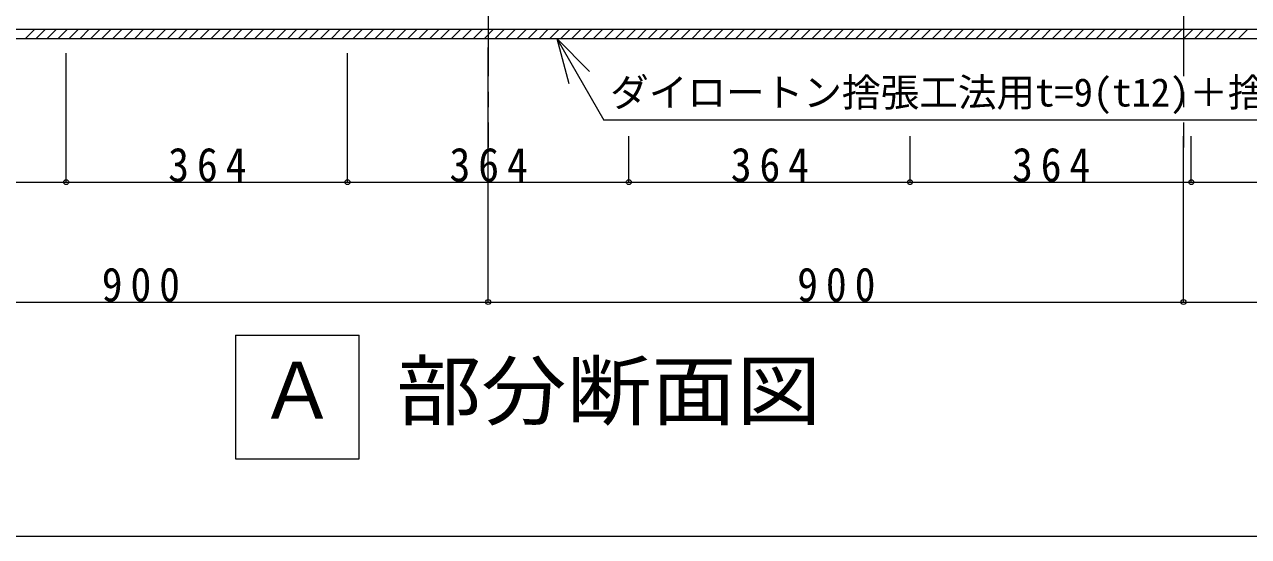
# Model space of a CAD drawing. Units: millimetres at full size, sheet at 1:20. Extents: x -4155 to 4045, y -2866 to 2834.
# Drawn here: x 1121 to 2705, y 114 to 776 of the extents above; entities that cross this region are included whole.
import ezdxf
from ezdxf.enums import TextEntityAlignment as Align

# ---------------------------------------------------------------- set-up
doc = ezdxf.new("R2010")
doc.units = ezdxf.units.MM
doc.header["$LTSCALE"] = 20
doc.linetypes.add('CHAIN1', pattern=[8, 5, -1, 1, -1])
for name, color, linetype, lineweight in [('1-0_断面', 7, 'Continuous', 9), ('1-1_寸法', 7, 'Continuous', 9), ('1-2_文字', 7, 'Continuous', 9), ('F-1_レイアウト', 7, 'Continuous', 9)]:
    doc.layers.add(name, color=color, linetype=linetype, lineweight=lineweight)
doc.styles.add('ＭＳ ゴシック', font='')
doc.styles.get('ＭＳ ゴシック').set_extended_font_data('MS Gothic')

msp = doc.modelspace()

# ---------------------------------------------------------------- linework, layer by layer
at = {"layer": '1-0_断面', "color": 4, "linetype": 'CHAIN1'}
for p, q in [((1721.26, 2569.35), (1721.26, 617.05)), ((2621.26, 2569.35), (2621.26, 617.05))]:
    msp.add_line(p, q, dxfattribs=at)
at = {"layer": '1-0_断面'}
for p, q in [((-269.22, 770.18), (3772.19, 770.18)), ((1122.45, 758.18), (1134.45, 770.18)), ((1136.59, 758.18), (1148.59, 770.18)), ((1150.74, 758.18), (1162.74, 770.18)), ((1164.88, 758.18), (1176.88, 770.18)), ((1179.02, 758.18), (1191.02, 770.18)), ((1193.16, 758.18), (1205.16, 770.18)), ((1207.3, 758.18), (1219.3, 770.18)), ((1221.45, 758.18), (1233.45, 770.18)), ((1235.59, 758.18), (1247.59, 770.18)), ((1249.73, 758.18), (1261.73, 770.18)), ((1263.87, 758.18), (1275.87, 770.18)), ((1278.02, 758.18), (1290.02, 770.18)), ((1292.16, 758.18), (1304.16, 770.18)), ((1306.3, 758.18), (1318.3, 770.18)), ((1320.44, 758.18), (1332.44, 770.18)), ((1334.58, 758.18), (1346.58, 770.18)), ((1348.73, 758.18), (1360.73, 770.18)), ((1362.87, 758.18), (1374.87, 770.18)), ((1377.01, 758.18), (1389.01, 770.18)), ((1391.15, 758.18), (1403.15, 770.18)), ((1405.29, 758.18), (1417.29, 770.18)), ((1419.44, 758.18), (1431.44, 770.18)), ((1433.58, 758.18), (1445.58, 770.18)), ((1447.72, 758.18), (1459.72, 770.18)), ((1461.86, 758.18), (1473.86, 770.18)), ((1476.01, 758.18), (1488.01, 770.18)), ((1490.15, 758.18), (1502.15, 770.18)), ((1504.29, 758.18), (1516.29, 770.18)), ((1518.43, 758.18), (1530.43, 770.18)), ((1532.57, 758.18), (1544.57, 770.18)), ((1546.72, 758.18), (1558.72, 770.18)), ((1560.86, 758.18), (1572.86, 770.18)), ((1575, 758.18), (1587, 770.18)), ((1589.14, 758.18), (1601.14, 770.18)), ((1603.28, 758.18), (1615.28, 770.18)), ((1617.43, 758.18), (1629.43, 770.18)), ((1631.57, 758.18), (1643.57, 770.18)), ((1645.71, 758.18), (1657.71, 770.18)), ((1659.85, 758.18), (1671.85, 770.18)), ((1674, 758.18), (1686, 770.18)), ((1688.14, 758.18), (1700.14, 770.18)), ((1702.28, 758.18), (1714.28, 770.18)), ((1702.28, 758.18), (1714.28, 770.18)), ((1716.42, 758.18), (1728.42, 770.18)), ((1730.56, 758.18), (1742.56, 770.18)), ((1744.71, 758.18), (1756.71, 770.18)), ((1758.85, 758.18), (1770.85, 770.18)), ((1772.99, 758.18), (1784.99, 770.18)), ((1787.13, 758.18), (1799.13, 770.18)), ((1801.27, 758.18), (1813.27, 770.18)), ((1815.42, 758.18), (1827.42, 770.18)), ((1829.56, 758.18), (1841.56, 770.18)), ((1843.7, 758.18), (1855.7, 770.18)), ((1857.84, 758.18), (1869.84, 770.18)), ((1871.99, 758.18), (1883.99, 770.18)), ((1886.13, 758.18), (1898.13, 770.18)), ((1900.27, 758.18), (1912.27, 770.18)), ((1914.41, 758.18), (1926.41, 770.18)), ((1928.55, 758.18), (1940.55, 770.18)), ((1942.7, 758.18), (1954.7, 770.18)), ((1956.84, 758.18), (1968.84, 770.18)), ((1970.98, 758.18), (1982.98, 770.18)), ((1985.12, 758.18), (1997.12, 770.18)), ((1999.26, 758.18), (2011.26, 770.18)), ((2013.41, 758.18), (2025.41, 770.18)), ((2027.55, 758.18), (2039.55, 770.18)), ((2041.69, 758.18), (2053.69, 770.18)), ((2055.83, 758.18), (2067.83, 770.18)), ((2069.97, 758.18), (2081.97, 770.18)), ((2084.12, 758.18), (2096.12, 770.18)), ((2098.26, 758.18), (2110.26, 770.18)), ((2112.4, 758.18), (2124.4, 770.18)), ((2126.54, 758.18), (2138.54, 770.18)), ((2140.69, 758.18), (2152.69, 770.18)), ((2154.83, 758.18), (2166.83, 770.18)), ((2168.97, 758.18), (2180.97, 770.18)), ((2183.11, 758.18), (2195.11, 770.18)), ((2197.25, 758.18), (2209.25, 770.18)), ((2211.4, 758.18), (2223.4, 770.18)), ((2225.54, 758.18), (2237.54, 770.18)), ((2239.68, 758.18), (2251.68, 770.18)), ((2253.82, 758.18), (2265.82, 770.18)), ((2267.96, 758.18), (2279.96, 770.18)), ((2282.11, 758.18), (2294.11, 770.18)), ((2296.25, 758.18), (2308.25, 770.18)), ((2310.39, 758.18), (2322.39, 770.18)), ((2324.53, 758.18), (2336.53, 770.18)), ((2338.68, 758.18), (2350.68, 770.18)), ((2352.82, 758.18), (2364.82, 770.18)), ((2366.96, 758.18), (2378.96, 770.18)), ((2381.1, 758.18), (2393.1, 770.18)), ((2395.24, 758.18), (2407.24, 770.18)), ((2409.39, 758.18), (2421.39, 770.18)), ((2423.53, 758.18), (2435.53, 770.18)), ((2437.67, 758.18), (2449.67, 770.18)), ((2451.81, 758.18), (2463.81, 770.18)), ((2465.95, 758.18), (2477.95, 770.18)), ((2480.1, 758.18), (2492.1, 770.18)), ((2494.24, 758.18), (2506.24, 770.18)), ((2508.38, 758.18), (2520.38, 770.18)), ((2522.52, 758.18), (2534.52, 770.18)), ((2536.67, 758.18), (2548.67, 770.18)), ((2550.81, 758.18), (2562.81, 770.18)), ((2564.95, 758.18), (2576.95, 770.18)), ((2579.09, 758.18), (2591.09, 770.18)), ((2593.23, 758.18), (2605.23, 770.18)), ((2607.38, 758.18), (2619.38, 770.18)), ((2621.52, 758.18), (2633.52, 770.18)), ((2635.66, 758.18), (2647.66, 770.18)), ((2649.8, 758.18), (2661.8, 770.18)), ((2663.94, 758.18), (2675.94, 770.18)), ((2678.09, 758.18), (2690.09, 770.18)), ((2692.23, 758.18), (2704.23, 770.18)), ((-269.22, 758.18), (3772.19, 758.18))]:
    msp.add_line(p, q, dxfattribs=at)
at = {"layer": '1-1_寸法'}
for p, q in [((1721.26, 641.9), (1721.26, 746.54)), ((1903.26, 572.3), (1903.26, 631.68)), ((2267.26, 572.3), (2267.26, 631.68)), ((2621.26, 417.15), (2621.26, 631.68)), ((2631.26, 572.3), (2631.26, 631.68)), ((1539.26, 572.3), (1903.26, 572.3)), ((1903.26, 572.3), (2267.26, 572.3)), ((2267.26, 572.3), (2631.26, 572.3)), ((2631.26, 572.3), (2995.26, 572.3)), ((1721.26, 417.15), (2621.26, 417.15))]:
    msp.add_line(p, q, dxfattribs=at)
for points in [[(811.26, 572.3), (1175.26, 572.3), (1175.26, 739.16)], [(821.26, 417.15), (1721.26, 417.15), (1721.26, 739.16)], [(1175.26, 572.3), (1539.26, 572.3), (1539.26, 739.16)], [(2621.26, 417.15), (3521.26, 417.15), (3521.26, 739.16)]]:
    msp.add_lwpolyline(points, dxfattribs=at)
for centre in [(1175.26, 572.3), (1539.26, 572.3), (1903.26, 572.3), (2267.26, 572.3), (2631.26, 572.3), (1721.26, 417.15), (2621.26, 417.15)]:
    msp.add_circle(centre, 3.19, dxfattribs=at)
at = {"layer": '1-2_文字'}
for p, q in [((1809.97, 758.18), (1852.4, 715.75)), ((1809.97, 758.18), (1825.5, 700.22)), ((1809.97, 758.18), (1871.08, 652.34)), ((3367.64, 652.34), (1871.08, 652.34)), ((1394.49, 374.35), (1394.49, 214.35)), ((1394.49, 374.35), (1554.49, 374.35))]:
    msp.add_line(p, q, dxfattribs=at)
msp.add_lwpolyline([(1394.49, 214.35), (1554.49, 214.35), (1554.49, 374.35)], dxfattribs=at)
at = {"layer": 'F-1_レイアウト'}
msp.add_line((4045.15, 113.62), (-877.93, 113.62), dxfattribs=at)

# ---------------------------------------------------------------- texts
at = {"layer": '1-1_寸法', "char_height": 43.99, "attachment_point": 7, "style": 'ＭＳ ゴシック'}
for s, insert in [('\\T1.38;\\W0.9;364', (1307.26, 572.3)), ('\\T1.38;\\W0.9;364', (1671.26, 572.3)), ('\\T1.38;\\W0.9;364', (2035.26, 572.3)), ('\\T1.38;\\W0.9;364', (2399.26, 572.3)), ('\\T1.38;\\W0.9;900', (1221.26, 417.15)), ('\\T1.38;\\W0.9;900', (2121.26, 417.15))]:
    msp.add_mtext(s, dxfattribs=dict(at, insert=insert))
at = {"layer": '1-2_文字', "style": 'ＭＳ ゴシック'}
for s, height, p in [('ダイロートン捨張工法用t=9(t12)＋捨張用石膏ボードt9.5(t12.5)', 36.66, (1879.15, 659.21)), ('Ａ', 73.31, (1424.49, 244.35))]:
    msp.add_text(s, height=height, dxfattribs=at).set_placement(p, align=Align.BOTTOM_LEFT)
at = {"layer": '1-2_文字', "style": 'ＭＳ ゴシック', "width": 1.1}
msp.add_text('部分断面図', height=73.31, dxfattribs=at).set_placement((1602.56, 243.74), align=Align.BOTTOM_LEFT)

doc.saveas('drawing.dxf')
